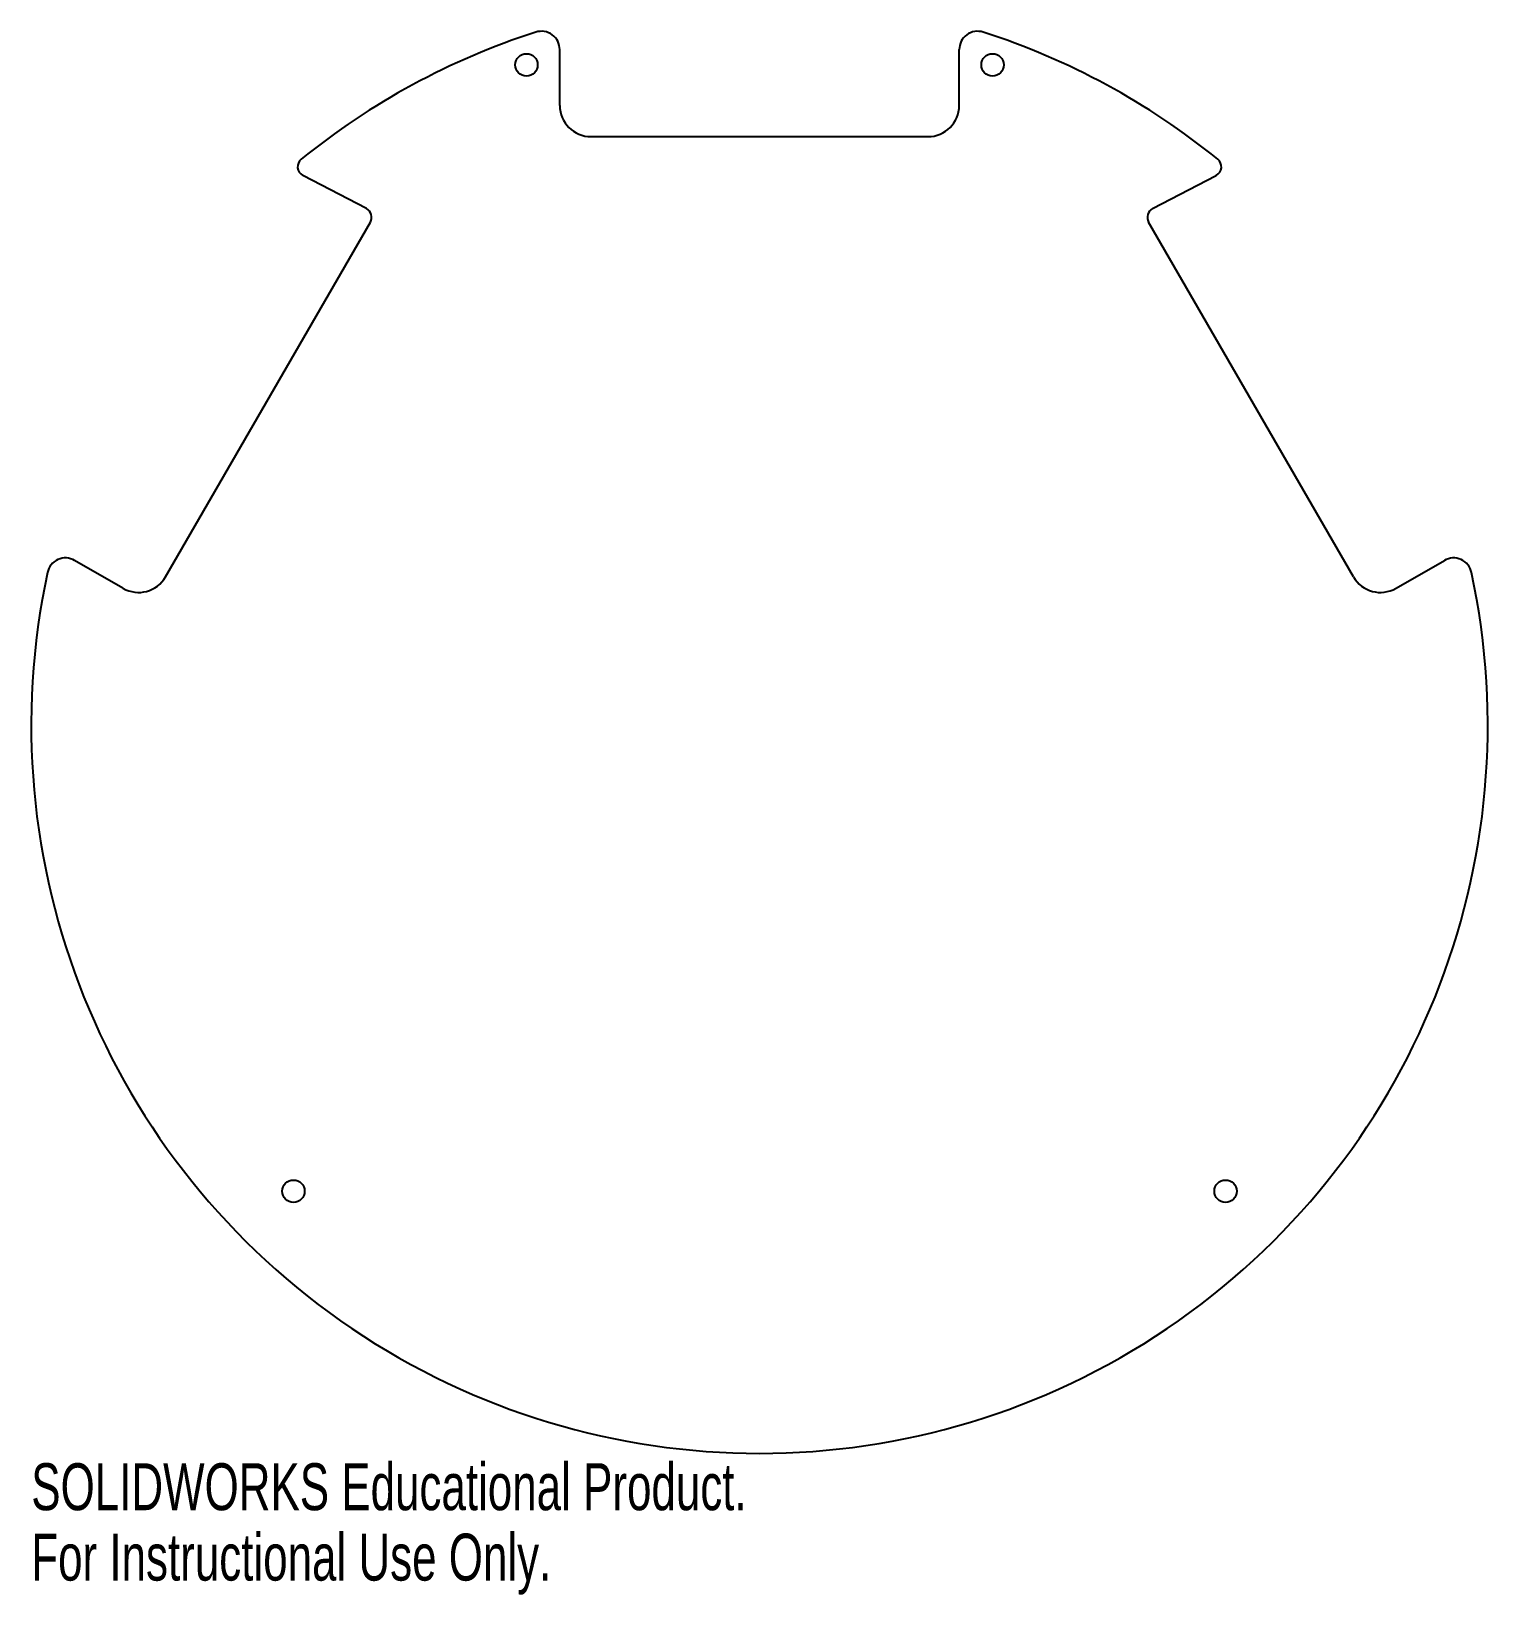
# Model space of a CAD drawing. Header units: millimetres. Extents: x -75 to 75, y -90 to 71.
import ezdxf

# ---------------------------------------------------------------- set-up
doc = ezdxf.new("R2010")
doc.units = ezdxf.units.MM
doc.styles.add('SLDTEXTSTYLE0', font='TXT', dxfattribs={"width": 0.7})

msp = doc.modelspace()

# ---------------------------------------------------------------- linework, layer by layer
at = {"color": 7, "linetype": 'Continuous', "lineweight": 25}
for p, q in [((-20.57, 63.83), (-20.57, 69.57)), ((20.57, 63.83), (20.57, 69.57)), ((-17.35, 60.61), (17.35, 60.61)), ((-40.47, 53.2), (-47.03, 56.62)), ((40.47, 53.2), (47.03, 56.62)), ((-61.16, 15.28), (-40.07, 51.81)), ((61.16, 15.28), (40.07, 51.81)), ((-65.56, 14.1), (-70.54, 16.97)), ((65.56, 14.1), (70.54, 16.97))]:
    msp.add_line(p, q, dxfattribs=at)
for centre in [(-24, 68), (24, 68), (-48, -48), (48, -48)]:
    msp.add_circle(centre, 1.15, dxfattribs=at)
for centre, radius, start, end in [((0, 0), 75, 107.8936, 128.9994), ((-22.46, 69.57), 1.89, 0, 107.8936), ((22.46, 69.57), 1.89, 72.1064, 180), ((0, 0), 75, 51.0006, 72.1064), ((-17.35, 63.83), 3.22, 180, 270), ((17.35, 63.83), 3.22, 270, 0), ((-46.57, 57.51), 1, 128.9994, 242.4254), ((46.57, 57.51), 1, 297.5746, 51.0006), ((-40.94, 52.31), 1, 330, 62.4254), ((40.94, 52.31), 1, 117.5746, 210), ((-71.48, 15.33), 1.89, 60, 167.8936), ((71.48, 15.33), 1.89, 12.1064, 120), ((0, 0), 75, 167.8936, 12.1064), ((-63.95, 16.89), 3.22, 240, 330), ((63.95, 16.89), 3.22, 210, 300)]:
    msp.add_arc(centre, radius, start, end, dxfattribs=at)

# ---------------------------------------------------------------- texts
at = {"color": 7, "linetype": 'Continuous', "char_height": 4.8336, "attachment_point": 1, "style": 'SLDTEXTSTYLE0'}
for s, insert in [('SOLIDWORKS Educational Product.', (-75, -76.02)), ('For Instructional Use Only.', (-75, -83.27))]:
    msp.add_mtext(s, dxfattribs=dict(at, insert=insert))

doc.saveas('drawing.dxf')
